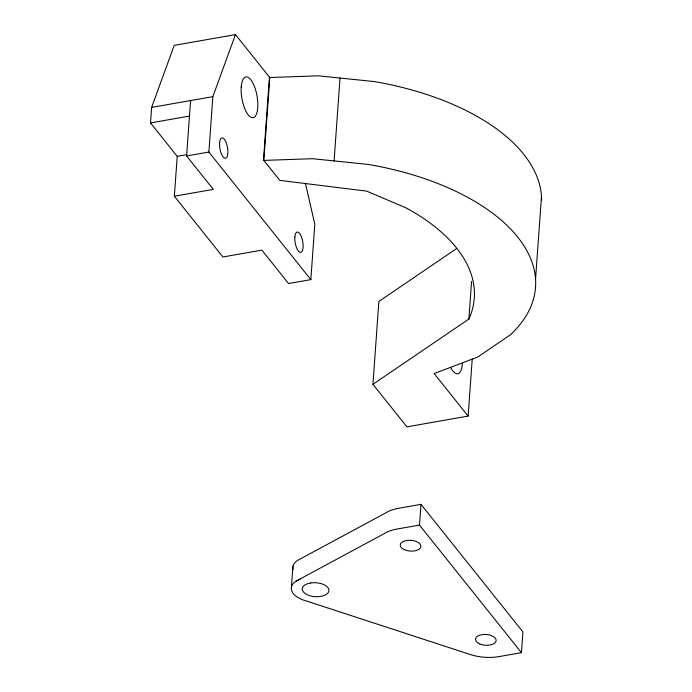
<?xml version="1.0" encoding="UTF-8"?>
<svg xmlns="http://www.w3.org/2000/svg" width="692" height="692" viewBox="0 0 692 692"><rect width="100%" height="100%" fill="white"/><g stroke="black" fill="none" stroke-linecap="round" stroke-linejoin="round"><path stroke-width="1.04" d="M305.432 183.363L314.808 224.199L310.838 279.629L288.573 283.538L261.87 250.132L222.902 256.983L174.349 196.225L177.213 156.34L150.51 122.934L151.626 107.39L174.228 45.369L235.462 34.6L269.776 77.53L263.834 160.414L312.473 158.702L368.542 164.462A216.181 112.632 4.1 0 1 510.376 334.824L477.644 357.089L434.161 373.55L468.138 416.082L406.913 426.852L372.927 384.32L378.87 301.444L456.175 248.852M174.349 196.225L213.318 189.374L186.615 155.96L190.585 100.539M310.838 279.629L208.88 152.041L212.851 96.621L235.462 34.6M269.447 77.123L263.505 160.008L279.784 180.37L366.682 191.13L405.901 207.825A216.181 112.632 4.1 0 1 468.891 319.038L372.927 384.32M291.453 587.024L292.932 566.307M334.08 160.925L340.023 78.049M419.49 525.081L397.225 528.991A33.467 17.438 4.1 0 0 383.705 533.921L296.046 581.142A24.332 12.681 4.1 0 0 306.712 601.071L469.66 654.312A33.467 17.438 4.1 0 0 499.174 656.578L521.439 652.66L419.49 525.081L420.978 504.356L398.704 508.274A33.467 17.438 4.1 0 0 385.193 513.204L297.534 560.425A24.332 12.681 4.1 0 0 293.053 569.628M468.891 319.038L471.589 281.367M468.138 416.082L472.229 359.036M535.547 279.231L541.49 196.355M521.439 652.66L522.927 631.943L420.978 504.356M296.046 581.142L300.449 578.988M151.626 107.39L212.851 96.621M150.51 122.934L189.478 116.074M177.213 156.34L186.693 154.679M186.615 155.96L208.88 152.041M269.776 77.53L318.406 75.826L374.476 81.587A216.181 112.632 4.1 0 1 541.62 200.55M462.377 363.707A20.682 7.655 80 0 1 450.769 367.712M310.699 582.949L307.646 583.676A13.382 6.972 4.1 0 0 303.9 592.482A13.382 6.972 4.1 0 0 320.474 596.469L323.527 595.743A13.382 6.972 4.1 0 0 327.273 586.937A13.382 6.972 4.1 0 0 310.699 582.949M479.694 643.889A10.345 5.389 4.1 0 0 496.086 641.008A10.345 5.389 4.1 0 0 481.701 634.702A10.345 5.389 4.1 0 0 479.694 643.889M404.439 549.725A10.345 5.389 4.1 0 0 420.831 546.844A10.345 5.389 4.1 0 0 406.446 540.538A10.345 5.389 4.1 0 0 404.439 549.725M241.231 86.976A20.682 7.655 80 0 0 252.519 117.718A20.682 7.655 80 0 0 254.708 87.218A20.682 7.655 80 0 0 241.231 86.976M294.844 237.036A10.345 3.832 80 0 0 300.484 252.407A10.345 3.832 80 0 0 301.582 237.157A10.345 3.832 80 0 0 294.844 237.036M219.589 142.872A10.345 3.832 80 0 0 225.237 158.243A10.345 3.832 80 0 0 226.327 142.984A10.345 3.832 80 0 0 219.589 142.872"/></g></svg>
